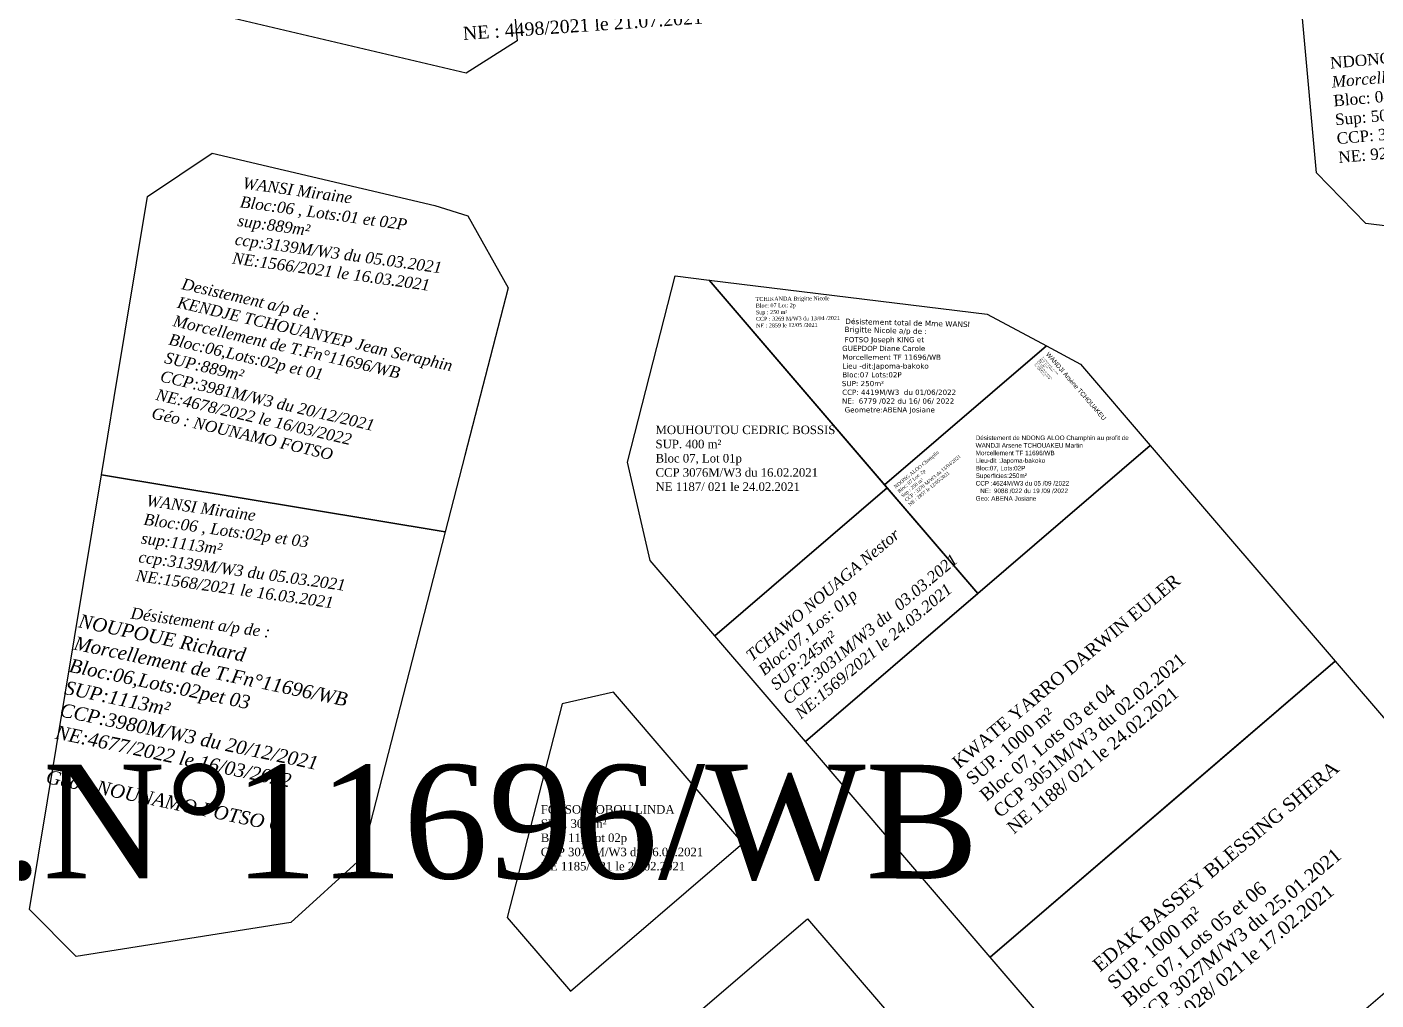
# Model space of a CAD drawing. Header units: millimetres. Extents: x 587399 to 927168, y 438565 to 1444955.
# Drawn here: x 591656.4 to 591775.2, y 445026.4 to 445112 of the extents above; entities that cross this region are included whole.
import ezdxf

# ---------------------------------------------------------------- set-up
doc = ezdxf.new("R2010")
doc.units = ezdxf.units.MM
doc.header["$LTSCALE"] = 2
for name, color, linetype in [('chef027001120', 7, 'Continuous'), ('end maj 26 02 2021', 7, 'Continuous'), ('MAJ AOUT', 182, 'Continuous'), ('MAJ AVRIL 2021', 7, 'Continuous'), ('MAJ JUILLET 2021', 7, 'Continuous'), ('MAJ MARS 2022', 7, 'Continuous'), ('MAJ NOV 2021', 7, 'Continuous'), ('Parcelle MAJ', 6, 'Continuous')]:
    doc.layers.add(name, color=color, linetype=linetype)
doc.styles.get("Standard").update_dxf_attribs({"font": 'arial.ttf'})
doc.styles.add('STYLE3', font='tt0012m_.ttf', dxfattribs={"height": 13})
doc.styles.add('Times 1.0', font='times.ttf', dxfattribs={"width": 0.99, "height": 1})
doc.styles.add('Times 1.5', font='times.ttf', dxfattribs={"width": 0.99, "height": 0.75})
doc.styles.add('verdana', font='verdana.ttf')

msp = doc.modelspace()

# ---------------------------------------------------------------- linework, layer by layer
at = {"color": 1, "lineweight": -3, "flags": 128}
msp.add_lwpolyline([(591698.046, 445127.31), (591699.557, 445110.796), (591695.053, 445107.954), (591673.104, 445113.1), (591667.78, 445119.221), (591667.291, 445124.503)], close=True, dxfattribs=at)
msp.add_lwpolyline([(591698.046, 445127.31), (591699.557, 445110.796), (591695.053, 445107.954), (591673.104, 445113.1), (591667.78, 445119.221), (591667.291, 445124.503)], close=True, dxfattribs=at)
at = {"color": 5, "flags": 128}
msp.add_lwpolyline([(591716.444, 445089.745), (591740.926, 445086.743), (591746.142, 445083.948), (591731.895, 445071.73)], close=True, dxfattribs=at)
at = {"color": 150, "lineweight": -3, "flags": 128}
msp.add_lwpolyline([(591662.949, 445072.615), (591693.221, 445067.6)], dxfattribs=at)
msp.add_lwpolyline([(591662.949, 445072.615), (591693.221, 445067.6)], dxfattribs=at)
at = {"color": 150, "linetype": 'ByBlock', "lineweight": -3, "ltscale": 0.0014, "flags": 128}
msp.add_lwpolyline([(591732.122, 445071.466), (591740.097, 445062.168), (591724.916, 445049.147), (591716.941, 445058.446), (591732.122, 445071.466), (591732.122, 445071.466)], close=True, dxfattribs=at)
msp.add_lwpolyline([(591732.122, 445071.466), (591740.097, 445062.168), (591724.916, 445049.147), (591716.941, 445058.446), (591732.122, 445071.466), (591732.122, 445071.466)], close=True, dxfattribs=at)
at = {"layer": 'end maj 26 02 2021', "color": 150, "linetype": 'ByBlock', "lineweight": -3, "ltscale": 0.0014, "flags": 128}
for points in [[(591672.691, 445100.899), (591692.306, 445096.3), (591695.214, 445095.396), (591698.742, 445089.071), (591694.947, 445074.313), (591693.221, 445067.6), (591662.949, 445072.615), (591664.077, 445079.426), (591667.006, 445097.108)], [(591672.691, 445100.899), (591692.306, 445096.3), (591695.214, 445095.396), (591698.742, 445089.071), (591694.947, 445074.313), (591693.221, 445067.6), (591662.949, 445072.615), (591664.077, 445079.426), (591667.006, 445097.108)], [(591672.691, 445100.899), (591692.306, 445096.3), (591695.214, 445095.396), (591698.742, 445089.071), (591694.947, 445074.313), (591693.221, 445067.6), (591662.949, 445072.615), (591664.077, 445079.426), (591667.006, 445097.108)], [(591672.691, 445100.899), (591692.306, 445096.3), (591695.214, 445095.396), (591698.742, 445089.071), (591694.947, 445074.313), (591693.221, 445067.6), (591662.949, 445072.615), (591664.077, 445079.426), (591667.006, 445097.108)], [(591713.467, 445090.11), (591716.444, 445089.745), (591732.122, 445071.466), (591716.941, 445058.446), (591711.257, 445065.072), (591709.248, 445073.709)], [(591713.467, 445090.11), (591716.444, 445089.745), (591732.122, 445071.466), (591716.941, 445058.446), (591711.257, 445065.072), (591709.248, 445073.709)], [(591713.467, 445090.11), (591716.444, 445089.745), (591732.122, 445071.466), (591716.941, 445058.446), (591711.257, 445065.072), (591709.248, 445073.709)], [(591713.467, 445090.11), (591716.444, 445089.745), (591732.122, 445071.466), (591716.941, 445058.446), (591711.257, 445065.072), (591709.248, 445073.709)], [(591755.278, 445075.188), (591771.553, 445056.212), (591741.191, 445030.171), (591724.916, 445049.147)], [(591755.278, 445075.188), (591771.553, 445056.212), (591741.191, 445030.171), (591724.916, 445049.147)], [(591755.278, 445075.188), (591771.553, 445056.212), (591741.191, 445030.171), (591724.916, 445049.147)], [(591755.278, 445075.188), (591771.553, 445056.212), (591741.191, 445030.171), (591724.916, 445049.147)], [(591662.949, 445072.615), (591693.221, 445067.6), (591685.822, 445038.837), (591679.638, 445033.212), (591660.734, 445030.214), (591656.612, 445034.364)], [(591662.949, 445072.615), (591693.221, 445067.6), (591685.822, 445038.837), (591679.638, 445033.212), (591660.734, 445030.214), (591656.612, 445034.364)], [(591662.949, 445072.615), (591693.221, 445067.6), (591685.822, 445038.837), (591679.638, 445033.212), (591660.734, 445030.214), (591656.612, 445034.364)], [(591662.949, 445072.615), (591693.221, 445067.6), (591685.822, 445038.837), (591679.638, 445033.212), (591660.734, 445030.214), (591656.612, 445034.364)], [(591719.417, 445040.199), (591708.017, 445053.49), (591703.516, 445052.443), (591698.682, 445033.653), (591704.236, 445027.178)], [(591719.417, 445040.199), (591708.017, 445053.49), (591703.516, 445052.443), (591698.682, 445033.653), (591704.236, 445027.178)], [(591719.417, 445040.199), (591708.017, 445053.49), (591703.516, 445052.443), (591698.682, 445033.653), (591704.236, 445027.178)], [(591719.417, 445040.199), (591708.017, 445053.49), (591703.516, 445052.443), (591698.682, 445033.653), (591704.236, 445027.178)]]:
    msp.add_lwpolyline(points, close=True, dxfattribs=at)
at = {"layer": 'end maj 26 02 2021', "color": 150, "lineweight": -3, "flags": 128}
msp.add_lwpolyline([(591771.553, 445056.212), (591787.829, 445037.235), (591772.648, 445024.215), (591757.467, 445011.194), (591741.191, 445030.171), (591756.372, 445043.191)], close=True, dxfattribs=at)
msp.add_lwpolyline([(591771.553, 445056.212), (591787.829, 445037.235), (591772.648, 445024.215), (591757.467, 445011.194), (591741.191, 445030.171), (591756.372, 445043.191)], close=True, dxfattribs=at)
msp.add_lwpolyline([(591771.553, 445056.212), (591787.829, 445037.235), (591772.648, 445024.215), (591757.467, 445011.194), (591741.191, 445030.171), (591756.372, 445043.191)], close=True, dxfattribs=at)
msp.add_lwpolyline([(591771.553, 445056.212), (591787.829, 445037.235), (591772.648, 445024.215), (591757.467, 445011.194), (591741.191, 445030.171), (591756.372, 445043.191)], close=True, dxfattribs=at)
at = {"layer": 'MAJ AOUT', "color": 150, "flags": 128}
msp.add_lwpolyline([(591725.115, 445033.552), (591738.136, 445018.372), (591722.956, 445005.351), (591709.935, 445020.532)], close=True, dxfattribs=at)
msp.add_lwpolyline([(591725.115, 445033.552), (591738.136, 445018.372), (591722.956, 445005.351), (591709.935, 445020.532)], close=True, dxfattribs=at)
at = {"layer": 'MAJ AVRIL 2021', "color": 1, "flags": 128}
msp.add_lwpolyline([(591716.444, 445089.745), (591740.926, 445086.743), (591746.142, 445083.949), (591731.895, 445071.73)], close=True, dxfattribs=at)
msp.add_lwpolyline([(591716.444, 445089.745), (591740.926, 445086.743), (591746.142, 445083.949), (591731.895, 445071.73)], close=True, dxfattribs=at)
at = {"layer": 'MAJ MARS 2022', "color": 150, "flags": 128}
for points in [[(591672.691, 445100.899), (591692.306, 445096.3), (591695.214, 445095.396), (591698.742, 445089.071), (591694.947, 445074.313), (591693.221, 445067.6), (591662.949, 445072.615), (591664.077, 445079.426), (591667.006, 445097.108)], [(591672.691, 445100.899), (591692.306, 445096.3), (591695.214, 445095.396), (591698.742, 445089.071), (591694.947, 445074.313), (591693.221, 445067.6), (591662.949, 445072.615), (591664.077, 445079.426), (591667.006, 445097.108)], [(591672.691, 445100.899), (591692.306, 445096.3), (591695.214, 445095.396), (591698.742, 445089.071), (591694.947, 445074.313), (591693.221, 445067.6), (591662.949, 445072.615), (591664.077, 445079.426), (591667.006, 445097.108)], [(591672.691, 445100.899), (591692.306, 445096.3), (591695.214, 445095.396), (591698.742, 445089.071), (591694.947, 445074.313), (591693.221, 445067.6), (591662.949, 445072.615), (591664.077, 445079.426), (591667.006, 445097.108)], [(591672.691, 445100.899), (591692.306, 445096.3), (591695.214, 445095.396), (591698.742, 445089.071), (591694.947, 445074.313), (591693.221, 445067.6), (591662.949, 445072.615), (591664.077, 445079.426), (591667.006, 445097.108)], [(591672.691, 445100.899), (591692.306, 445096.3), (591695.214, 445095.396), (591698.742, 445089.071), (591694.947, 445074.313), (591693.221, 445067.6), (591662.949, 445072.615), (591664.077, 445079.426), (591667.006, 445097.108)], [(591672.691, 445100.899), (591692.306, 445096.3), (591695.214, 445095.396), (591698.742, 445089.071), (591694.947, 445074.313), (591693.221, 445067.6), (591662.949, 445072.615), (591664.077, 445079.426), (591667.006, 445097.108)], [(591672.691, 445100.899), (591692.306, 445096.3), (591695.214, 445095.396), (591698.742, 445089.071), (591694.947, 445074.313), (591693.221, 445067.6), (591662.949, 445072.615), (591664.077, 445079.426), (591667.006, 445097.108)], [(591662.949, 445072.615), (591693.221, 445067.6), (591685.822, 445038.837), (591679.638, 445033.212), (591660.734, 445030.214), (591656.612, 445034.364)], [(591662.949, 445072.615), (591693.221, 445067.6), (591685.822, 445038.837), (591679.638, 445033.212), (591660.734, 445030.214), (591656.612, 445034.364)]]:
    msp.add_lwpolyline(points, close=True, dxfattribs=at)
at = {"layer": 'MAJ MARS 2022', "flags": 128}
msp.add_lwpolyline([(591662.949, 445072.615), (591693.221, 445067.6), (591685.822, 445038.837), (591679.638, 445033.212), (591660.734, 445030.214), (591656.612, 445034.364)], close=True, dxfattribs=at)
msp.add_lwpolyline([(591662.949, 445072.615), (591693.221, 445067.6), (591685.822, 445038.837), (591679.638, 445033.212), (591660.734, 445030.214), (591656.612, 445034.364)], close=True, dxfattribs=at)
msp.add_lwpolyline([(591662.949, 445072.615), (591693.221, 445067.6), (591685.822, 445038.837), (591679.638, 445033.212), (591660.734, 445030.214), (591656.612, 445034.364)], close=True, dxfattribs=at)
msp.add_lwpolyline([(591662.949, 445072.615), (591693.221, 445067.6), (591685.822, 445038.837), (591679.638, 445033.212), (591660.734, 445030.214), (591656.612, 445034.364)], close=True, dxfattribs=at)
msp.add_lwpolyline([(591662.949, 445072.615), (591693.221, 445067.6), (591685.822, 445038.837), (591679.638, 445033.212), (591660.734, 445030.214), (591656.612, 445034.364)], close=True, dxfattribs=at)
msp.add_lwpolyline([(591662.949, 445072.615), (591693.221, 445067.6), (591685.822, 445038.837), (591679.638, 445033.212), (591660.734, 445030.214), (591656.612, 445034.364)], close=True, dxfattribs=at)
at = {"layer": 'MAJ NOV 2021', "flags": 128}
msp.add_lwpolyline([(591793.56, 445115.052), (591795.66, 445092.094), (591774.241, 445094.72), (591769.906, 445099.19), (591768.664, 445112.775)], close=True, dxfattribs=at)
msp.add_lwpolyline([(591793.56, 445115.052), (591795.66, 445092.094), (591774.241, 445094.72), (591769.906, 445099.19), (591768.664, 445112.775)], close=True, dxfattribs=at)
at = {"layer": 'Parcelle MAJ', "color": 6, "lineweight": 30, "flags": 128}
for points in [[(591746.142, 445083.949), (591749.144, 445082.34), (591755.278, 445075.188), (591740.097, 445062.168), (591731.895, 445071.73)], [(591746.142, 445083.949), (591749.144, 445082.34), (591755.278, 445075.188), (591740.097, 445062.168), (591731.895, 445071.73)], [(591746.142, 445083.948), (591749.144, 445082.34), (591755.278, 445075.188), (591740.097, 445062.167), (591731.895, 445071.73)], [(591746.142, 445083.948), (591749.144, 445082.34), (591755.278, 445075.188), (591740.097, 445062.167), (591731.895, 445071.73)], [(591746.142, 445083.948), (591749.144, 445082.34), (591755.278, 445075.188), (591740.097, 445062.167), (591731.895, 445071.73)]]:
    msp.add_lwpolyline(points, close=True, dxfattribs=at)

# ---------------------------------------------------------------- texts
at = {"color": 1, "ltscale": 0.8, "style": 'verdana'}
for s, p in [('Désistement total de Mme WANSI ', (591728.423, 445085.886)), ('Brigitte Nicole a/p de :', (591728.356, 445085.174))]:
    msp.add_text(s, height=0.47224, rotation=358.55797, dxfattribs=at).set_placement(p)
at = {"style": 'verdana'}
for s, height, p in [(' FOTSO Joseph KING et', 0.45714, (591728.177, 445084.275)), ('GUEPDOP Diane Carole', 0.45714, (591728.153, 445083.501)), ('Bloc:07 Lots:02P', 0.45714, (591728.166, 445081.181)), ('SUP: 250m²', 0.4571, (591728.135, 445080.413)), ('CCP: 4419M/W3  du 01/06/2022', 0.45714, (591728.153, 445079.646)), ('NE:  6779 /022 du 16/ 06/ 2022', 0.45714, (591728.14, 445078.872))]:
    msp.add_text(s, height=height, dxfattribs=at).set_placement(p)
at = {"color": 1, "style": 'verdana'}
for s, p in [('Lieu -dit:Japoma-bakoko', (591728.164, 445081.954)), ('Morcellement TF 11696/WB', (591728.166, 445082.728)), (' Geometre:ABENA Josiane', (591728.177, 445078.099))]:
    msp.add_text(s, height=0.45714, dxfattribs=at).set_placement(p)
at = {"insert": (591746.369, 445083.456), "char_height": 0.4, "width": 18.07776, "attachment_point": 1, "rotation": 310.90231}
msp.add_mtext('\\A1;WANDJI Arsène TCHOUAKEU\\P{\\H0.25x;\\C1;Morcellement du TF n°11696/WB\\C256;      \\PLieu dit: Japoma-Bakoko   \\PBloc:07 ; Lot:02p                                                     \\PSUP: 250m²                                                  \\PCCP: 4624 M/W3 du  05/09/2022             \\PNE: 9088/2022 du 19.09.2022                          \\P\\C1;GEO: ABENA Josiane}', dxfattribs=at)
at = {"insert": (591739.909, 445076.064), "char_height": 0.4, "attachment_point": 1}
msp.add_mtext_dynamic_manual_height_columns('\\A1;{\\C1;Désistement de NDONG ALOO Champhin au profit de\\P}WANDJI Arsene TCHOUAKEU Martin\\P{\\C1;Morcellement TF 11696/WB\\P}Lieu-dit :Japoma-bakoko\\PBloc:07, Lots:02P\\PSuperficies:250m²\\PCCP :4624M/W3 du 05 /09 /2022\\P\\pi-1.2,l1.6,t1.6;NE:^I9088 /022 du 19 /09 /2022\\P\\pi0,l0,tz;Geo: ABENA Josiane', width=38.63325, gutter_width=12.5, heights=[0], dxfattribs=at)
at = {"layer": 'chef027001120', "linetype": 'ByBlock', "char_height": 1, "width": 21.23, "attachment_point": 1}
for s, insert, rotation in [('{\\fTimes New Roman|b0|i1|c0|p18;WANSI Miraine\\PBloc:06 , Lots:01 et 02P\\Psup:889m²\\Pccp:3139M/W3 du 05.03.2021\\PNE:1566/2021 le 16.03.2021}', (591675.478, 445098.8), 352.10422), ('{\\fTimes New Roman|b0|i1|c0|p18;WANSI Miraine\\PBloc:06 , Lots:01 et 02P\\Psup:889m²\\Pccp:3139M/W3 du 05.03.2021\\PNE:1566/2021 le 16.03.2021}', (591675.478, 445098.8), 352.10422), ('{\\fTimes New Roman|b0|i1|c0|p18;WANSI Miraine\\PBloc:06 , Lots:02p et 03\\Psup:1113m²\\Pccp:3139M/W3 du 05.03.2021\\PNE:1568/2021 le 16.03.2021\\P\\P\\C1;Désistement a/p de :}', (591666.992, 445070.864), 352.10422), ('{\\fTimes New Roman|b0|i1|c0|p18;WANSI Miraine\\PBloc:06 , Lots:02p et 03\\Psup:1113m²\\Pccp:3139M/W3 du 05.03.2021\\PNE:1568/2021 le 16.03.2021\\P\\P\\C1;Désistement a/p de :}', (591666.992, 445070.864), 352.10422), ('{\\fTimes New Roman|b0|i1|c0|p18;TCHAWO NOUAGA Nestor\\PBloc:07, Los: 01p\\PSUP:245m²^I\\PCCP:3031M/W3 du  03.03.2021\\PNE:1569/2021 le 24.03.2021}', (591719.579, 445056.925), 40.13225), ('{\\fTimes New Roman|b0|i1|c0|p18;TCHAWO NOUAGA Nestor\\PBloc:07, Los: 01p\\PSUP:245m²^I\\PCCP:3031M/W3 du  03.03.2021\\PNE:1569/2021 le 24.03.2021}', (591719.579, 445056.925), 40.13225)]:
    msp.add_mtext(s, dxfattribs=dict(at, insert=insert, rotation=rotation))
at = {"layer": 'end maj 26 02 2021', "color": 150, "linetype": 'ByBlock', "lineweight": -3, "ltscale": 0.0014, "attachment_point": 1}
for s, insert, char_height, width, style in [('{\\C256;MOUHOUTOU CEDRIC BOSSIS\\PSUP. 400 m²\\PBloc 07, Lot 01p\\PCCP 3076M/W3 du 16.02.2021\\PNE 1187/ 021 le 24.02.2021}', (591711.73, 445076.942), 0.75, 41.2925, 'Times 1.5'), ('{\\C256;MOUHOUTOU CEDRIC BOSSIS\\PSUP. 400 m²\\PBloc 07, Lot 01p\\PCCP 3076M/W3 du 16.02.2021\\PNE 1187/ 021 le 24.02.2021}', (591711.73, 445076.942), 0.75, 41.2925, 'Times 1.5'), ('{\\C256;MOUHOUTOU CEDRIC BOSSIS\\PSUP. 400 m²\\PBloc 07, Lot 01p\\PCCP 3076M/W3 du 16.02.2021\\PNE 1187/ 021 le 24.02.2021}', (591711.73, 445076.942), 0.75, 41.2925, 'Times 1.5'), ('{\\C256;MOUHOUTOU CEDRIC BOSSIS\\PSUP. 400 m²\\PBloc 07, Lot 01p\\PCCP 3076M/W3 du 16.02.2021\\PNE 1187/ 021 le 24.02.2021}', (591711.73, 445076.942), 0.75, 41.2925, 'Times 1.5'), ('{\\fTimes New Roman|b0|i0|c186|p18;\\C1;T.F.N°11696/W\\fTimes New Roman|b0|i0|c0|p18;B}', (591632.857, 445047.093), 10, 77.23188, 'Times 1.0'), ('{\\fTimes New Roman|b0|i0|c186|p18;\\C1;T.F.N°11696/W\\fTimes New Roman|b0|i0|c0|p18;B}', (591632.857, 445047.093), 10, 77.23188, 'Times 1.0'), ('{\\fTimes New Roman|b0|i0|c186|p18;\\C1;T.F.N°11696/W\\fTimes New Roman|b0|i0|c0|p18;B}', (591632.857, 445047.093), 10, 77.23188, 'Times 1.0'), ('{\\fTimes New Roman|b0|i0|c186|p18;\\C1;T.F.N°11696/W\\fTimes New Roman|b0|i0|c0|p18;B}', (591632.857, 445047.093), 10, 77.23188, 'Times 1.0'), ('{\\C256;FOTSO MOBOU LINDA\\fTimes New Roman|b0|i0|c186|p18;\\PSUP. \\fTimes New Roman|b0|i0|c0|p18;300\\fTimes New Roman|b0|i0|c186|p18; m²\\PBloc \\fTimes New Roman|b0|i0|c0|p18;11\\fTimes New Roman|b0|i0|c186|p18;, Lot 0\\fTimes New Roman|b0|i0|c0|p18;2\\fTimes New Roman|b0|i0|c186|p18;p\\PCCP 307\\fTimes New Roman|b0|i0|c0|p18;5\\fTimes New Roman|b0|i0|c186|p18;M/W3 du 16.02.2021\\PNE 118\\fTimes New Roman|b0|i0|c0|p18;5\\fTimes New Roman|b0|i0|c186|p18;/ 021 le 24.02.2021}', (591701.627, 445043.547), 0.75, 41.2925, 'Times 1.5'), ('{\\C256;FOTSO MOBOU LINDA\\fTimes New Roman|b0|i0|c186|p18;\\PSUP. \\fTimes New Roman|b0|i0|c0|p18;300\\fTimes New Roman|b0|i0|c186|p18; m²\\PBloc \\fTimes New Roman|b0|i0|c0|p18;11\\fTimes New Roman|b0|i0|c186|p18;, Lot 0\\fTimes New Roman|b0|i0|c0|p18;2\\fTimes New Roman|b0|i0|c186|p18;p\\PCCP 307\\fTimes New Roman|b0|i0|c0|p18;5\\fTimes New Roman|b0|i0|c186|p18;M/W3 du 16.02.2021\\PNE 118\\fTimes New Roman|b0|i0|c0|p18;5\\fTimes New Roman|b0|i0|c186|p18;/ 021 le 24.02.2021}', (591701.627, 445043.547), 0.75, 41.2925, 'Times 1.5'), ('{\\C256;FOTSO MOBOU LINDA\\fTimes New Roman|b0|i0|c186|p18;\\PSUP. \\fTimes New Roman|b0|i0|c0|p18;300\\fTimes New Roman|b0|i0|c186|p18; m²\\PBloc \\fTimes New Roman|b0|i0|c0|p18;11\\fTimes New Roman|b0|i0|c186|p18;, Lot 0\\fTimes New Roman|b0|i0|c0|p18;2\\fTimes New Roman|b0|i0|c186|p18;p\\PCCP 307\\fTimes New Roman|b0|i0|c0|p18;5\\fTimes New Roman|b0|i0|c186|p18;M/W3 du 16.02.2021\\PNE 118\\fTimes New Roman|b0|i0|c0|p18;5\\fTimes New Roman|b0|i0|c186|p18;/ 021 le 24.02.2021}', (591701.627, 445043.547), 0.75, 41.2925, 'Times 1.5'), ('{\\C256;FOTSO MOBOU LINDA\\fTimes New Roman|b0|i0|c186|p18;\\PSUP. \\fTimes New Roman|b0|i0|c0|p18;300\\fTimes New Roman|b0|i0|c186|p18; m²\\PBloc \\fTimes New Roman|b0|i0|c0|p18;11\\fTimes New Roman|b0|i0|c186|p18;, Lot 0\\fTimes New Roman|b0|i0|c0|p18;2\\fTimes New Roman|b0|i0|c186|p18;p\\PCCP 307\\fTimes New Roman|b0|i0|c0|p18;5\\fTimes New Roman|b0|i0|c186|p18;M/W3 du 16.02.2021\\PNE 118\\fTimes New Roman|b0|i0|c0|p18;5\\fTimes New Roman|b0|i0|c186|p18;/ 021 le 24.02.2021}', (591701.627, 445043.547), 0.75, 41.2925, 'Times 1.5')]:
    msp.add_mtext(s, dxfattribs=dict(at, insert=insert, char_height=char_height, width=width, style=style))
for s, insert, char_height, width, rotation, style in [('{\\fTimes New Roman|b0|i0|c186|p18;\\C256;KWATE YARRO DARWIN EULER\\PSUP. 1000 m²\\PBloc 07, Lots 03 et 04\\PCCP 3051M/W3 du 02.02.2021\\PNE 1188/ 021 le 24.02.2021}', (591737.723, 445047.552), 1.125, 79.70841, 39.98225, 'Times 1.5'), ('{\\fTimes New Roman|b0|i0|c186|p18;\\C256;KWATE YARRO DARWIN EULER\\PSUP. 1000 m²\\PBloc 07, Lots 03 et 04\\PCCP 3051M/W3 du 02.02.2021\\PNE 1188/ 021 le 24.02.2021}', (591737.723, 445047.552), 1.125, 79.70841, 39.98225, 'Times 1.5'), ('{\\fTimes New Roman|b0|i0|c186|p18;\\C256;KWATE YARRO DARWIN EULER\\PSUP. 1000 m²\\PBloc 07, Lots 03 et 04\\PCCP 3051M/W3 du 02.02.2021\\PNE 1188/ 021 le 24.02.2021}', (591737.723, 445047.552), 1.125, 79.70841, 39.98225, 'Times 1.5'), ('{\\fTimes New Roman|b0|i0|c186|p18;\\C256;KWATE YARRO DARWIN EULER\\PSUP. 1000 m²\\PBloc 07, Lots 03 et 04\\PCCP 3051M/W3 du 02.02.2021\\PNE 1188/ 021 le 24.02.2021}', (591737.723, 445047.552), 1.125, 79.70841, 39.98225, 'Times 1.5'), ('{\\C256;EDAK BASSEY BLESSING SHERA\\PSUP. 1000 m²\\PBloc 07, Lots 05 et 06\\PCCP 3027M/W3 du 25.01.2021\\PNE 1028/ 021 le 17.02.2021}', (591750.075, 445029.719), 1.2, 89.05264, 40.0786, 'Times 1.0'), ('{\\C256;EDAK BASSEY BLESSING SHERA\\PSUP. 1000 m²\\PBloc 07, Lots 05 et 06\\PCCP 3027M/W3 du 25.01.2021\\PNE 1028/ 021 le 17.02.2021}', (591750.075, 445029.719), 1.2, 89.05264, 40.0786, 'Times 1.0'), ('{\\C256;EDAK BASSEY BLESSING SHERA\\PSUP. 1000 m²\\PBloc 07, Lots 05 et 06\\PCCP 3027M/W3 du 25.01.2021\\PNE 1028/ 021 le 17.02.2021}', (591750.075, 445029.719), 1.2, 89.05264, 40.0786, 'Times 1.0'), ('{\\C256;EDAK BASSEY BLESSING SHERA\\PSUP. 1000 m²\\PBloc 07, Lots 05 et 06\\PCCP 3027M/W3 du 25.01.2021\\PNE 1028/ 021 le 17.02.2021}', (591750.075, 445029.719), 1.2, 89.05264, 40.0786, 'Times 1.0')]:
    msp.add_mtext(s, dxfattribs=dict(at, insert=insert, char_height=char_height, width=width, rotation=rotation, style=style))
at = {"layer": 'MAJ AVRIL 2021', "attachment_point": 1}
for s, insert, char_height, rotation in [('\\A1;{\\fGeorgia|b0|i0|c0|p18;TCHIKANDA Brigitte Nicole\\PBloc: 07 Lot: 2p \\PSup : 250 m²\\PCCP : 3269 M/W3 du 13/04 /2021\\PNE : 2859 le 12/05 /2021}', (591720.543, 445088.251), 0.35, 0.65891), ('\\A1;{\\fGeorgia|b0|i0|c0|p18;\\C2;NDONG ALOO Champlin\\PBloc: 07 Lot: 2p \\PSup : 250 m²\\PCCP : 3270 M/W3 du 13/04/2021\\PNE : 2857 le 12/05/2021}', (591732.673, 445071.618), 0.3, 39.3448)]:
    msp.add_mtext(s, dxfattribs=dict(at, insert=insert, char_height=char_height, rotation=rotation))
at = {"layer": 'MAJ JUILLET 2021', "insert": (591694.073, 445121.637), "char_height": 1.09831, "attachment_point": 1, "rotation": 3.93287}
msp.add_mtext('{\\fTimes New Roman|b0|i0|c0|p18;\\H1.053x;TCHADJEU Suzanne Epse \\PEMAKAM HAPPI \\PBloc: 02 Lot:8p\\PSup : 455 m²\\PCCP: 3427 M/W3 du 18.06.2021\\PNE : 4498/2021 le 21.07.2021}', dxfattribs=at)
msp.add_mtext('{\\fTimes New Roman|b0|i0|c0|p18;\\H1.053x;TCHADJEU Suzanne Epse \\PEMAKAM HAPPI \\PBloc: 02 Lot:8p\\PSup : 455 m²\\PCCP: 3427 M/W3 du 18.06.2021\\PNE : 4498/2021 le 21.07.2021}', dxfattribs=at)
at = {"layer": 'MAJ MARS 2022', "color": 7, "attachment_point": 1}
for s, insert, char_height, rotation in [('{\\fTimes New Roman|b0|i1|c0|p18;\\C1;Desistement a/p de :\\P\\C7;KENDJE TCHOUANYEP Jean Seraphin\\P\\C1;Morcellement de T.Fn°11696/WB\\P\\pt16.77;\\C256;Bloc:06,Lots:02p et 01\\C0;\\P\\C7;SUP:889m²\\P\\ptz;CCP:3981M/W3 du 20/12/2021\\PNE:4678/2022 le 16/03/2022\\P\\C1;Géo : NOUNAMO FOTSO }', (591670.173, 445089.93), 1, 346.89329), ('{\\fTimes New Roman|b0|i1|c0|p18;\\C1;Desistement a/p de :\\P\\C7;KENDJE TCHOUANYEP Jean Seraphin\\P\\C1;Morcellement de T.Fn°11696/WB\\P\\pt16.77;\\C256;Bloc:06,Lots:02p et 01\\C0;\\P\\C7;SUP:889m²\\P\\ptz;CCP:3981M/W3 du 20/12/2021\\PNE:4678/2022 le 16/03/2022\\P\\C1;Géo : NOUNAMO FOTSO }', (591670.173, 445089.93), 1, 346.89329), ('{\\fTimes New Roman|b0|i1|c0|p18;NOUPOUE Richard\\C1; \\PMorcellement de T.Fn°11696/WB\\P\\C256;Bloc:06,Lots:02p\\C0;et 03\\C1;\\P\\pt20.12;\\C7;SUP:1113m²\\P\\ptz;CCP:3980M/W3 du 20/12/2021\\PNE:4677/2022 le 16/03/2022}', (591661.105, 445060.378), 1.2, 348.19995), ('{\\fTimes New Roman|b0|i1|c0|p18;NOUPOUE Richard\\C1; \\PMorcellement de T.Fn°11696/WB\\P\\C256;Bloc:06,Lots:02p\\C0;et 03\\C1;\\P\\pt20.12;\\C7;SUP:1113m²\\P\\ptz;CCP:3980M/W3 du 20/12/2021\\PNE:4677/2022 le 16/03/2022}', (591661.105, 445060.378), 1.2, 348.19995), ('{\\fTimes New Roman|b0|i1|c0|p18;NOUPOUE Richard\\C1; \\PMorcellement de T.Fn°11696/WB\\P\\C256;Bloc:06,Lots:02p\\C0;et 03\\C1;\\P\\pt20.12;\\C7;SUP:1113m²\\P\\ptz;CCP:3980M/W3 du 20/12/2021\\PNE:4677/2022 le 16/03/2022}', (591661.105, 445060.378), 1.2, 348.19995), ('{\\fTimes New Roman|b0|i1|c0|p18;NOUPOUE Richard\\C1; \\PMorcellement de T.Fn°11696/WB\\P\\C256;Bloc:06,Lots:02p\\C0;et 03\\C1;\\P\\pt20.12;\\C7;SUP:1113m²\\P\\ptz;CCP:3980M/W3 du 20/12/2021\\PNE:4677/2022 le 16/03/2022}', (591661.105, 445060.378), 1.2, 348.19995), ('{\\fTimes New Roman|b0|i1|c0|p18;NOUPOUE Richard\\C1; \\PMorcellement de T.Fn°11696/WB\\P\\C256;Bloc:06,Lots:02p\\C0;et 03\\C1;\\P\\pt20.12;\\C7;SUP:1113m²\\P\\ptz;CCP:3980M/W3 du 20/12/2021\\PNE:4677/2022 le 16/03/2022}', (591661.105, 445060.378), 1.2, 348.19995), ('{\\fTimes New Roman|b0|i1|c0|p18;NOUPOUE Richard\\C1; \\PMorcellement de T.Fn°11696/WB\\P\\C256;Bloc:06,Lots:02p\\C0;et 03\\C1;\\P\\pt20.12;\\C7;SUP:1113m²\\P\\ptz;CCP:3980M/W3 du 20/12/2021\\PNE:4677/2022 le 16/03/2022}', (591661.105, 445060.378), 1.2, 348.19995), ('{\\fTimes New Roman|b0|i1|c0|p18;\\P\\P\\P\\P\\P\\P\\P\\C1;Géo : NOUNAMO FOTSO G}', (591661.105, 445060.378), 1.2, 348.19995), ('{\\fTimes New Roman|b0|i1|c0|p18;\\P\\P\\P\\P\\P\\P\\P\\C1;Géo : NOUNAMO FOTSO G}', (591661.105, 445060.378), 1.2, 348.19995)]:
    msp.add_mtext_dynamic_manual_height_columns(s, width=53.67592, gutter_width=12.5, heights=[27.436], dxfattribs=dict(at, insert=insert, char_height=char_height, rotation=rotation))
at = {"layer": 'MAJ NOV 2021', "insert": (591771.064, 445109.341), "char_height": 1, "width": 21.32617, "attachment_point": 1, "rotation": 5.01046, "style": 'STYLE3'}
msp.add_mtext('\\A1;{\\fTimes New Roman|b0|i0|c0|p18;NDONGO BIFOUNA Yves Armel\\P\\fTimes New Roman|b0|i1|c0|p18;\\C1;Morcellement du TF 11696/WB\\fTimes New Roman|b0|i0|c0|p18;\\C256;\\PBloc: 04 Lots: 15P&17\\PSup: 500 m²\\PCCP: 3772 M/W3 du 28/10/2021\\PNE: 9209/2021 le 24.11.2021}', dxfattribs=at)
msp.add_mtext('\\A1;{\\fTimes New Roman|b0|i0|c0|p18;NDONGO BIFOUNA Yves Armel\\P\\fTimes New Roman|b0|i1|c0|p18;\\C1;Morcellement du TF 11696/WB\\fTimes New Roman|b0|i0|c0|p18;\\C256;\\PBloc: 04 Lots: 15P&17\\PSup: 500 m²\\PCCP: 3772 M/W3 du 28/10/2021\\PNE: 9209/2021 le 24.11.2021}', dxfattribs=at)

doc.saveas('drawing.dxf')
